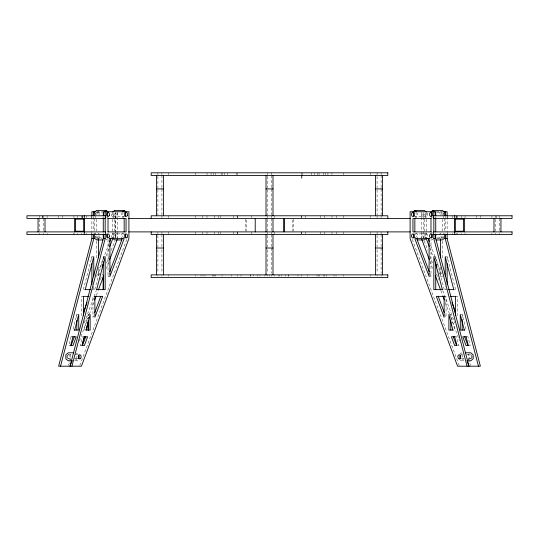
<?xml version="1.0" encoding="UTF-8"?>
<svg xmlns="http://www.w3.org/2000/svg" width="539" height="539" viewBox="0 0 539 539"><rect width="100%" height="100%" fill="white"/><g stroke="black" fill="none" stroke-linecap="round" stroke-linejoin="round"><path stroke-width="0.4" stroke-dasharray="2.69 2.02" d="M71.047 336.787L68.743 345.614L71.047 345.614M78.721 314.587L76.821 314.587L72.785 330.07L74.685 330.07M93.779 256.833L91.879 256.833L83.316 289.645L85.229 289.645M84.185 330.07L88.228 314.587L88.228 318.664M68.419 365.415L70.777 359.109M84.246 322.881L96.272 290.588M100.369 279.566L102.43 274.055M106.52 263.025L109.174 255.937M111.209 250.426L114.74 240.973M79.401 340.998L88.207 317.37M89.366 314.217L93.779 302.406M96.407 295.318L98.172 290.588M106.372 268.537L109.019 261.449M93.557 315.76L92.964 317.316L92.964 296.362L94.864 296.362M79.812 365.415L126.726 239.397M109.094 243.325L96.616 276.352L98.529 276.352L100.308 271.629M106.23 255.904L109.208 248.048M109.922 276.352L108.009 276.352L109.208 273.206M106.742 217.958L108.588 216.449M94.15 233.906L95.383 232.902M114.659 218.463L117.138 216.449L117.125 212.42M96.616 239.949L99.095 237.935M113.439 232.902L112.193 233.906L112.193 237.935M106.109 239.949L107.355 238.945M122.932 232.902L121.686 233.906L121.686 237.935M75.339 354.783L77.805 352.769L79.044 353.779M68.298 360.827L70.777 358.812L70.777 354.783L69.531 353.779M74.631 360.827L77.805 360.827L79.044 359.823M414.841 218.463L417.314 216.449L417.314 213.228M441.151 211.409L439.918 212.42L439.918 214.839M423.108 232.902L421.875 233.906L421.875 237.935M430.418 233.906L432.271 232.397M441.151 232.902L439.918 233.906L439.918 237.935L442.384 239.949M459.969 353.779L461.202 352.769L463.055 354.278M469.469 353.779L468.236 354.783L468.236 358.011M458.736 358.812L461.202 360.827L463.675 358.812M96.777 211.746L102.781 211.746M436.226 211.746L442.223 211.746M96.616 212.42L102.167 212.42M436.846 212.42L442.384 212.42M112.759 216.449L124.165 216.449A2.015 1.422 -90 0 1 122.838 215.202A2.015 1.422 -90 0 1 123.148 213.013M426.241 216.449L414.841 216.449A2.015 1.422 -90 0 0 416.162 215.202A2.015 1.422 -90 0 0 415.852 213.013M112.759 233.906L124.165 233.906A2.015 1.422 -90 0 0 122.744 235.658A2.015 1.422 -90 0 0 123.788 237.867M426.241 233.906L414.841 233.906A2.015 1.422 -90 0 1 416.256 235.658A2.015 1.422 -90 0 1 415.212 237.867M95.201 235.92A2.015 1.422 -90 0 0 96.629 237.935L102.167 237.935M436.846 237.935L442.384 237.935A2.015 1.422 -90 0 0 443.813 235.92M96.616 238.609L101.878 238.609M437.136 238.609L442.384 238.609M105.172 256.833L103.272 256.833L94.716 289.645L95.982 289.645M433.841 256.833L435.734 256.833L444.284 289.645L443.018 289.645M445.234 256.833L447.134 256.833L455.684 289.645L453.784 289.645M429.091 276.352L430.991 276.352L430.991 239.451M438.706 271.629L440.484 276.352L442.384 276.352L429.92 243.325M91.866 289.645L93.766 289.645M447.134 289.645L445.234 289.645L445.234 286.283M83.471 296.362L81.571 296.362L81.571 315.638M444.136 296.362L446.036 296.362L446.036 317.316L445.457 315.76M455.529 296.362L457.429 296.362L457.429 315.638M90.114 314.587L88.221 314.587L88.221 318.664M448.886 314.587L450.779 314.587L454.815 330.07M460.279 314.587L462.179 314.587L466.215 330.07L464.315 330.07M71.04 336.787L72.947 336.787M84.347 336.787L82.433 336.787L80.136 345.614L82.433 345.614M454.667 336.787L456.567 336.787L458.864 345.614L456.567 345.614M466.693 336.787L467.96 336.787L470.257 345.614L467.96 345.614M68.298 354.783L72.266 354.783M76.215 354.783L77.805 354.783M461.202 354.783L462.785 354.783M466.747 354.783L470.702 354.783M68.298 358.812L70.683 358.812M74.631 358.812L77.805 358.812M461.202 358.812L464.369 358.812M468.324 358.812L470.702 358.812M461.202 360.827L464.369 360.827M430.418 216.449L432.271 217.958M425.574 232.902L426.807 233.906L426.807 237.935M431.651 238.945L432.891 239.949M416.081 232.902L417.314 233.906L417.314 237.935M468.236 358.812L470.702 360.827M124.165 218.463L121.686 216.449L121.699 213.228M114.672 218.463L112.193 216.449L112.206 212.42M97.849 211.409L99.095 212.42M115.892 232.902L117.138 233.906L117.138 237.935M97.849 232.902L99.095 233.906M75.325 358.812L77.805 360.827M429.799 248.048L432.77 255.904M429.799 273.206L430.991 276.352M424.274 240.973L427.791 250.426M429.839 255.937L432.48 263.025M436.583 274.055L438.631 279.566M442.735 290.588L454.754 322.881M468.236 359.109L470.581 365.415M429.994 261.449L432.628 268.537M440.835 290.588L442.593 295.318M445.234 302.406L449.634 314.217M450.806 317.37L459.599 340.998M412.288 239.397L459.188 365.415M499.485 215.775L499.485 217.79M499.485 218.463L499.485 231.056M499.485 233.239L499.485 234.58M496.608 215.775L496.608 217.79M495.456 215.775L495.456 217.79M495.456 219.306L495.456 231.056M495.456 233.239L495.456 234.58M491.905 215.775L491.905 217.79M491.905 233.239L491.905 234.58M480.485 215.775L480.485 217.79M476.456 215.775L476.456 217.79M465.042 215.775L465.042 217.79M465.042 233.239L465.042 234.58M462.179 314.587L462.179 317.033M461.492 215.775L461.492 217.79M461.492 233.239L461.492 234.58M457.463 215.775L457.463 217.79M457.463 233.239L457.463 234.58M456.749 215.775L456.749 217.79M456.749 233.239L456.749 234.58M456.311 215.775L456.311 217.79M452.72 215.775L452.72 217.79M452.72 233.239L452.72 234.58M450.779 314.587L450.779 318.664M447.249 215.775L447.249 217.79M447.249 233.239L447.249 234.58M447.134 216.786L447.134 233.576M447.134 256.833L447.134 259.36M445.234 216.786L445.234 231.056M444.284 218.463L444.284 231.056M443.22 215.775L443.22 217.79M443.22 233.239L443.22 234.58M442.384 219.306L442.384 231.056M442.384 241.128L442.384 259.576M440.484 267.122L440.484 276.352M435.734 256.833L435.734 259.36M426.807 212.42L426.807 216.449L424.341 218.463L421.875 216.449L421.875 212.42M426.241 219.306L426.241 231.891M424.341 219.306L424.341 231.056M423.391 212.588L423.391 237.773M421.491 212.588L421.491 237.773M381.113 172.797L381.113 174.811M381.113 175.485L381.113 188.077M381.113 188.919L381.113 214.94M381.113 215.775L381.113 217.79M381.113 231.891L381.113 233.906M381.113 234.58L381.113 247.172M381.113 248.014L381.113 273.192M381.113 274.87L381.113 276.217M377.084 172.797L377.084 174.811M377.084 176.327L377.084 188.077M377.084 189.755L377.084 214.94M377.084 215.775L377.084 217.79M377.084 231.891L377.084 233.906M377.084 235.422L377.084 247.172M377.084 249.692L377.084 273.192M377.084 274.87L377.084 276.217M370.367 172.797L370.367 174.811M370.367 215.775L370.367 217.79M370.367 231.891L370.367 233.906M370.367 274.87L370.367 276.217M343.511 172.797L343.511 174.811M343.511 215.775L343.511 217.79M343.511 231.891L343.511 233.906M343.511 274.87L343.511 276.217M336.72 215.775L336.72 217.79M336.72 231.891L336.72 233.906M335.992 274.87L335.992 276.217M333.978 274.87L333.978 276.217M331.957 172.797L331.957 174.811M331.97 215.775L331.97 217.79M331.97 231.891L331.97 233.906M327.928 172.797L327.928 174.811M326.499 274.87L326.499 276.217M325.772 172.797L325.772 174.811M324.646 215.775L324.646 217.79M324.646 231.891L324.646 233.906M324.599 274.87L324.599 276.217M323.804 172.797L323.804 174.811M323.804 274.87L323.804 276.217M320.617 215.775L320.617 217.79M320.617 231.891L320.617 233.906M319.054 172.797L319.054 174.811M319.054 274.87L319.054 276.217M318.906 274.87L318.906 276.217M317.855 172.797L317.855 174.811M316.999 274.87L316.999 276.217M314.635 172.797L314.635 174.811M311.495 172.797L311.495 174.811M307.493 274.87L307.493 276.217M305.653 215.775L305.653 217.79M305.653 231.891L305.653 233.906M302.817 172.797L302.817 174.811M301.739 172.797L301.739 174.811M301.739 215.775L301.739 217.79M301.739 231.891L301.739 233.906M301.739 274.87L301.739 276.217M301.624 215.775L301.624 217.79M301.624 231.891L301.624 233.906M297.993 274.87L297.993 276.217M293.283 219.306L293.283 231.056M292.812 219.939L292.812 231.224M288.5 274.87L288.486 276.217M288.311 274.87L288.311 276.217M285.771 274.87L285.771 276.217M281.742 274.87L281.742 276.217M274.877 274.87L274.877 276.217M274.21 215.775L274.21 217.79M274.21 231.891L274.21 233.906M271.521 172.797L271.521 174.811M271.521 175.485L271.521 188.077M271.521 188.919L271.521 214.94M271.521 215.775L271.521 217.79M271.521 218.463L271.521 231.056M271.521 231.891L271.521 233.906M271.521 234.58L271.521 247.172M271.521 248.014L271.521 273.192M271.521 274.87L271.521 276.217M269.507 274.87L269.507 276.217M267.492 172.797L267.492 174.811M267.492 176.327L267.492 188.077M267.492 189.755L267.492 214.94M267.492 215.775L267.492 217.79M267.492 219.306L267.492 231.056M267.492 231.891L267.492 233.906M267.492 235.422L267.492 247.172M267.492 249.692L267.492 273.192M267.492 274.87L267.492 276.217M264.137 274.87L264.137 276.217M260.007 274.87L260.007 276.217M257.271 274.87L257.271 276.217M253.242 274.87L253.242 276.217M251.322 215.775L251.322 217.79M251.322 231.891L251.322 233.906M250.702 274.87L250.702 276.217M250.507 274.87L250.507 276.217M246.202 219.939L246.202 231.224M245.73 219.306L245.73 231.056M241.014 274.87L241.014 276.217M237.389 215.775L237.389 217.79M237.389 231.891L237.389 233.906M237.275 172.797L237.275 174.811M237.275 215.775L237.275 217.79M237.275 231.891L237.275 233.906M237.275 274.87L237.275 276.217M236.17 172.797L236.17 174.811M233.36 215.775L233.36 217.79M233.36 231.891L233.36 233.906M231.514 274.87L231.514 276.217M227.485 172.797L227.485 174.811M224.352 172.797L224.352 174.811M222.735 172.797L222.735 174.811M222.014 274.87L222.014 276.217M221.125 172.797L221.125 174.811M220.505 215.775L220.505 217.79M220.505 231.891L220.505 233.906M218.396 215.775L218.396 217.79M218.396 231.891L218.396 233.906M215.202 172.797L215.209 174.811M215.202 274.87L215.202 276.217M214.367 215.775L214.367 217.79M214.367 231.891L214.367 233.906M214.414 274.87L214.414 276.217M213.242 172.797L213.242 174.811M213.242 274.87L213.242 276.217M212.514 274.87L212.514 276.217M211.052 172.797L211.052 174.811M207.023 172.797L207.023 174.811M206.996 215.775L206.996 217.79M206.996 231.891L206.996 233.906M205.029 274.87L205.029 276.217M203.014 274.87L203.014 276.217M202.246 215.775L202.246 217.79M202.246 231.891L202.246 233.906M201 274.87L201 276.217M195.502 172.797L195.502 174.811M195.502 215.775L195.502 217.79M195.502 231.891L195.502 233.906M195.502 274.87L195.502 276.217M168.64 172.797L168.64 174.811M168.64 215.775L168.64 217.79M168.64 231.891L168.64 233.906M168.64 274.87L168.64 276.217M161.929 172.797L161.929 174.811M161.929 175.485L161.929 188.077M161.929 188.919L161.929 214.94M161.929 215.775L161.929 217.79M161.929 231.891L161.929 233.906M161.929 234.58L161.929 247.172M161.929 249.692L161.929 273.192M161.929 274.87L161.929 276.217M157.9 172.797L157.9 174.811M157.9 176.327L157.9 188.077M157.9 189.755L157.9 214.94M157.9 231.891L157.9 233.906M157.9 235.422L157.9 247.172M157.9 249.692L157.9 273.192M157.9 274.87L157.9 276.217M117.522 212.588L117.509 237.773M114.672 219.306L114.659 231.056M112.759 219.306L112.759 231.891M108.022 239.451L108.009 276.352M99.082 212.42L99.095 216.449M99.095 235.523L99.082 237.935M98.516 267.122L98.529 276.352M96.616 219.306L96.629 231.056M96.616 241.128L96.629 259.576M95.78 215.775L95.794 217.79M95.78 233.239L95.794 234.58M94.729 218.463L94.716 231.056M93.766 216.786L93.779 231.056M93.766 286.283L93.779 289.645M91.879 216.786L91.866 233.576M91.866 256.833L91.879 259.36M91.765 215.775L91.751 217.79M91.765 233.239L91.765 234.58M86.28 215.775L86.294 217.79M86.294 233.239L86.28 234.58M82.689 215.775L82.696 217.79M82.265 215.775L82.265 217.79M81.544 215.775L81.537 217.79M81.544 233.239L81.537 234.58M77.515 215.775L77.508 217.79M77.508 233.239L77.515 234.58M76.821 314.587L76.834 317.033M73.958 215.775L73.958 217.79M62.544 215.775L62.551 217.79M58.522 215.775L58.515 217.79M47.109 215.775L47.109 217.79M47.095 233.239L47.109 234.58M43.544 215.775L43.544 217.79M43.558 218.463L43.544 231.056M43.544 233.239L43.558 234.58M42.406 215.775L42.406 217.79M42.392 215.775L42.392 217.79M39.515 215.775L39.529 217.79M39.515 219.306L39.529 231.056M39.529 233.239L39.515 234.58M67.927 354.851A2.015 1.422 -90 0 1 69.726 356.798A2.015 1.422 -90 0 1 67.927 358.745M67.584 358.543A2.015 1.422 -90 0 1 67.294 358.226M67.065 357.808A2.015 1.422 -90 0 1 67.065 355.794M67.294 355.376A2.015 1.422 -90 0 1 67.584 355.053M77.441 358.745A2.015 1.422 -90 0 1 76.383 356.798A2.015 1.422 -90 0 1 77.441 354.851M98.051 235.92A2.015 1.422 -90 0 1 96.629 237.935M114.302 237.867A2.015 1.422 -90 0 1 113.507 234.768A2.015 1.422 -90 0 1 115.838 234.768A2.015 1.422 -90 0 1 115.043 237.867M115.669 213.013A2.015 1.422 -90 0 1 115.669 215.856A2.015 1.422 -90 0 1 113.648 215.856A2.015 1.422 -90 0 1 113.648 213.013M96.245 212.487A2.015 1.422 -90 0 1 97.99 214.953M95.241 214.953A2.015 1.422 -90 0 1 95.605 213.013M461.573 354.851A2.015 1.422 -90 0 1 462.63 356.798A2.015 1.422 -90 0 1 461.573 358.745M471.073 358.745A2.015 1.422 -90 0 1 469.274 356.798A2.015 1.422 -90 0 1 471.073 354.851M471.416 355.053A2.015 1.422 -90 0 1 471.706 355.376M471.935 355.794A2.015 1.422 -90 0 1 471.935 357.808M471.706 358.226A2.015 1.422 -90 0 1 471.416 358.543M442.384 237.935A2.015 1.422 -90 0 1 440.963 235.92M423.971 237.867A2.015 1.422 -90 0 1 423.176 234.768A2.015 1.422 -90 0 1 425.507 234.768A2.015 1.422 -90 0 1 424.712 237.867M425.352 213.013A2.015 1.422 -90 0 1 425.352 215.856A2.015 1.422 -90 0 1 423.331 215.856A2.015 1.422 -90 0 1 423.331 213.013M443.395 213.013A2.015 1.422 -90 0 1 443.759 214.953M441.01 214.953A2.015 1.422 -90 0 1 442.755 212.487M96.151 235.92A2.015 1.422 -90 0 1 95.733 237.349M112.388 237.867A2.015 1.422 -90 0 1 111.593 234.768A2.015 1.422 -90 0 1 113.924 234.768A2.015 1.422 -90 0 1 113.129 237.867M95.72 213.013A2.015 1.422 -90 0 1 96.09 214.953M113.769 213.013A2.015 1.422 -90 0 1 113.769 215.856A2.015 1.422 -90 0 1 111.755 215.856A2.015 1.422 -90 0 1 111.755 213.013M67.409 355.376A2.015 1.422 -90 0 1 67.409 358.226M427.245 213.013A2.015 1.422 -90 0 1 427.245 215.856A2.015 1.422 -90 0 1 425.231 215.856A2.015 1.422 -90 0 1 425.231 213.013M471.591 358.226A2.015 1.422 -90 0 1 471.591 355.376M443.28 237.349A2.015 1.422 -90 0 1 442.863 235.92M425.871 237.867A2.015 1.422 -90 0 1 425.076 234.768A2.015 1.422 -90 0 1 427.407 234.768A2.015 1.422 -90 0 1 426.612 237.867M442.91 214.953A2.015 1.422 -90 0 1 443.28 213.013M279.007 276.217L279.007 274.87L279 276.217M115.622 237.773L115.622 212.588L115.609 237.773M103.272 259.36L103.272 256.833L103.266 259.36M73.971 234.58L73.971 233.239L73.958 234.58"/><path stroke-width="0.81" d="M91.879 234.411L91.866 238.609L58.63 366.203L81.429 366.203L128.915 238.609L128.915 211.746L103.272 211.746L103.272 215.944M60.536 366.203L93.779 238.609L93.779 234.411M72.947 336.787L70.636 345.614L72.947 345.614L76.235 336.787L72.677 336.787M74.685 330.07L78.734 314.587L78.734 330.07L74.402 330.07M85.216 289.645L93.779 256.833L93.779 276.184M103.272 234.411L103.272 238.609L70.036 366.203L72.085 360.685M71.936 366.203L105.172 238.609L105.172 234.411M84.077 336.787L87.628 336.787L84.347 345.614L82.049 345.614L84.333 336.787M82.049 345.614L84.347 336.787M96.629 289.645L105.172 256.833L105.172 289.645L96.279 289.645M71.04 345.614L74.335 336.787M83.316 312.66L87.069 302.568M94.642 300.041L96.124 296.106M98.455 289.8L103.744 275.624M109.592 259.872L117.226 239.397M82.433 345.614L85.728 336.787M94.709 312.66L100.773 296.362M109.686 241.755L110.872 238.609M102.087 266.913L103.272 263.766M109.801 246.471L112.772 238.609M109.801 271.629L122.265 238.609M104.276 211.915L106.122 210.405L107.975 211.915M112.806 211.915L114.672 210.405M122.319 211.915L124.165 210.405L126.018 211.915M412.995 211.915L414.841 210.405L424.341 210.405L426.194 211.915M431.038 211.915L432.891 210.405L442.384 210.405L444.85 212.42L444.85 215.64M426.194 238.44L424.341 239.949L417.22 239.949M156.425 188.919L163.405 188.919M266.017 188.919L272.997 188.919M375.609 188.919L382.589 188.919M106.122 210.405L96.616 210.405L94.157 212.42L94.157 215.64M114.659 210.405L124.165 210.405M95.969 211.746L91.866 211.746L91.879 215.944M443.038 211.746L447.134 211.746L447.134 215.944M107.766 218.463L126.065 218.463L126.065 231.891L107.766 231.891M128.68 218.463L410.334 218.463M431.247 218.463L412.948 218.463L412.948 231.891L431.247 231.891M128.68 231.891L410.334 231.891M91.879 238.609L93.779 238.609M103.272 238.609L105.172 238.609M109.41 238.609L124.165 238.609L109.922 276.352L109.922 238.609M429.59 238.609L414.841 238.609L429.091 276.352L429.091 238.609M433.841 234.411L433.841 238.609L435.734 238.609L468.977 366.203L467.508 362.262M445.234 234.411L445.234 238.609L447.134 238.609L480.37 366.203L457.577 366.203L410.098 238.609L410.098 211.746L435.734 211.746L435.734 215.944M102.956 239.949L96.629 239.949L94.157 237.935L94.157 233.906M121.794 239.949L114.672 239.949L112.819 238.44M436.051 239.949L442.384 239.949L444.85 237.935L444.85 233.906M156.425 248.014L163.405 248.014M266.017 248.014L272.997 248.014M375.609 248.014L382.589 248.014M84.872 289.645L90.667 289.645M442.728 289.645L433.841 289.645L433.841 256.833L442.384 289.645M448.34 289.645L454.128 289.645M83.127 296.362L88.942 296.362M94.541 296.362L102.673 296.362L94.877 317.316L94.877 296.362M444.473 296.362L436.334 296.362L444.136 317.316L444.136 296.362M450.072 296.362L455.873 296.362M85.795 330.07L90.128 330.07L90.128 314.587L86.099 330.07L88.207 321.924L88.221 330.07M453.205 330.07L448.886 330.07L448.886 314.587L452.915 330.07M464.598 330.07L460.279 330.07L460.279 314.587L464.315 330.07M454.923 336.787L451.386 336.787L454.667 345.614L456.964 345.614L454.667 336.787M466.323 336.787L462.779 336.787L466.06 345.614L468.364 345.614L466.06 336.787M73.85 352.769L68.312 352.769L65.846 354.783L65.846 358.812L68.312 360.827L72.266 360.827M465.164 352.769L470.702 352.769L473.168 354.783L473.168 358.812L470.702 360.827L466.747 360.827M432.891 210.405L434.737 211.915M414.841 210.405L416.694 211.915M428.141 238.609L429.327 241.755M426.241 238.609L429.206 246.471M435.734 263.766L436.927 266.913M416.741 238.609L429.206 271.629M451.945 302.568L455.698 312.66M464.679 336.787L467.96 345.614M421.788 239.397L429.408 259.872M435.269 275.624L440.545 289.8M442.89 296.106L444.358 300.041M438.234 296.362L444.304 312.66M453.279 336.787L456.567 345.614M445.234 238.609L478.47 366.203M453.784 289.645L445.234 256.833L445.234 276.184M433.841 238.609L467.077 366.203M500.953 218.463L500.953 231.891M493.98 218.463L493.98 231.891M464.227 218.463L464.227 231.891M462.179 319.479L462.179 330.07M455.529 296.362L455.529 315.638M454.734 215.775L454.734 234.58M450.779 320.294L450.779 330.07M447.134 234.411L447.134 238.609M447.134 263.564L447.134 284.599M445.234 211.746L445.234 215.944M440.484 239.451L440.484 257.898M435.734 217.621L435.734 231.891M435.734 234.411L435.734 238.609M435.734 261.887L435.734 289.645M435.357 212.42L435.357 215.64M435.357 233.906L435.357 237.935M433.841 211.746L433.841 215.944M433.841 217.621L433.841 231.891M430.991 218.463L430.991 231.891M414.841 218.463L414.841 231.891M387.831 218.463L387.831 215.775L151.183 215.775L151.183 218.463M387.831 231.891L387.831 234.58L151.183 234.58L151.183 231.891M382.589 175.485L382.589 215.775M382.589 234.58L382.589 274.87M375.609 175.485L375.609 215.775M375.609 234.58L375.609 274.87M301.739 175.485L301.739 178.173M284.262 219.137L284.262 231.224M283.79 218.463L283.79 231.891M272.997 175.485L272.997 215.775M272.997 218.463L272.997 231.891M272.997 234.58L272.997 274.87M266.017 175.485L266.017 215.775M266.017 218.463L266.017 231.891M266.017 234.58L266.017 274.87M255.223 218.463L255.223 231.891M163.405 175.485L163.405 215.775M163.405 234.58L163.405 274.87M156.425 175.485L156.425 215.775M156.425 234.58L156.425 274.87M124.165 218.463L124.165 231.891M108.022 218.463L108.022 231.891M105.172 211.746L105.172 215.944M105.172 217.621L105.172 231.891M103.656 212.42L103.656 215.64M103.656 233.906L103.656 237.935M103.272 217.621L103.272 231.891M103.272 261.887L103.272 289.645L103.266 277.026M98.516 239.451L98.529 257.898M93.779 211.746L93.779 215.944M91.879 263.564L91.866 284.599M88.228 320.294L88.228 330.07M84.279 215.775L84.279 234.58M83.484 296.362L83.484 315.638M76.834 320.294L76.821 330.07M74.786 218.463L74.786 231.891M45.02 218.463L45.033 231.891M38.047 218.463L38.053 231.891M78.519 355.053A2.015 1.422 -90 0 1 78.519 358.543M106.837 234.182A2.015 1.422 -90 0 1 107.133 237.349M124.88 234.182A2.015 1.422 -90 0 1 124.88 237.665M124.88 212.689A2.015 1.422 -90 0 1 124.88 216.179M106.837 212.689A2.015 1.422 -90 0 1 107.133 215.856M460.495 358.543A2.015 1.422 -90 0 1 460.495 355.053M431.88 237.349A2.015 1.422 -90 0 1 432.177 234.182M414.134 237.665A2.015 1.422 -90 0 1 414.134 234.182M414.134 216.179A2.015 1.422 -90 0 1 414.134 212.689M431.88 215.856A2.015 1.422 -90 0 1 432.177 212.689M387.831 172.797L151.183 172.797L151.183 175.485L387.831 175.485L387.831 172.797M105.651 215.775L26.95 215.775L26.963 218.463L105.651 218.463L105.651 215.775M512.05 215.775L433.363 215.775L433.363 218.463L512.05 218.463L512.05 215.775M83.808 219.137L75.258 219.137L75.258 231.224L83.808 231.224L83.808 219.137M463.756 219.137L455.206 219.137L455.206 231.224L463.756 231.224L463.756 219.137M105.651 231.891L26.95 231.891L26.963 234.58L105.651 234.58L105.651 231.891M512.05 231.891L433.363 231.891L433.363 234.58L512.05 234.58L512.05 231.891M387.831 274.87L151.183 274.87L151.183 277.558L387.831 277.558L387.831 274.87M109.255 236.931A2.015 1.422 -90 0 0 108.022 233.906A2.015 1.422 -90 0 0 106.789 236.931A2.015 1.422 -90 0 0 109.255 236.931M127.076 237.349A2.015 1.422 -90 0 0 126.436 233.98A2.015 1.422 -90 0 0 124.691 236.446A2.015 1.422 -90 0 0 127.076 237.349M109.255 215.445A2.015 1.422 -90 0 0 108.022 212.42A2.015 1.422 -90 0 0 106.789 215.445A2.015 1.422 -90 0 0 109.255 215.445M127.298 215.445A2.015 1.422 -90 0 0 126.065 212.42A2.015 1.422 -90 0 0 124.832 215.445A2.015 1.422 -90 0 0 127.298 215.445M80.715 358.226A2.015 1.422 -90 0 0 80.075 354.851A2.015 1.422 -90 0 0 78.33 357.323A2.015 1.422 -90 0 0 80.715 358.226M413.952 215.856A2.015 1.422 -90 0 0 413.312 212.487A2.015 1.422 -90 0 0 411.567 214.953A2.015 1.422 -90 0 0 413.952 215.856M460.535 357.808A2.015 1.422 -90 0 0 459.302 354.783A2.015 1.422 -90 0 0 458.069 357.808A2.015 1.422 -90 0 0 460.535 357.808M431.995 237.349A2.015 1.422 -90 0 0 431.355 233.98A2.015 1.422 -90 0 0 429.61 236.446A2.015 1.422 -90 0 0 431.995 237.349M413.952 237.349A2.015 1.422 -90 0 0 413.312 233.98A2.015 1.422 -90 0 0 411.567 236.446A2.015 1.422 -90 0 0 413.952 237.349M431.995 215.856A2.015 1.422 -90 0 0 431.355 212.487A2.015 1.422 -90 0 0 429.61 214.953A2.015 1.422 -90 0 0 431.995 215.856"/></g></svg>
